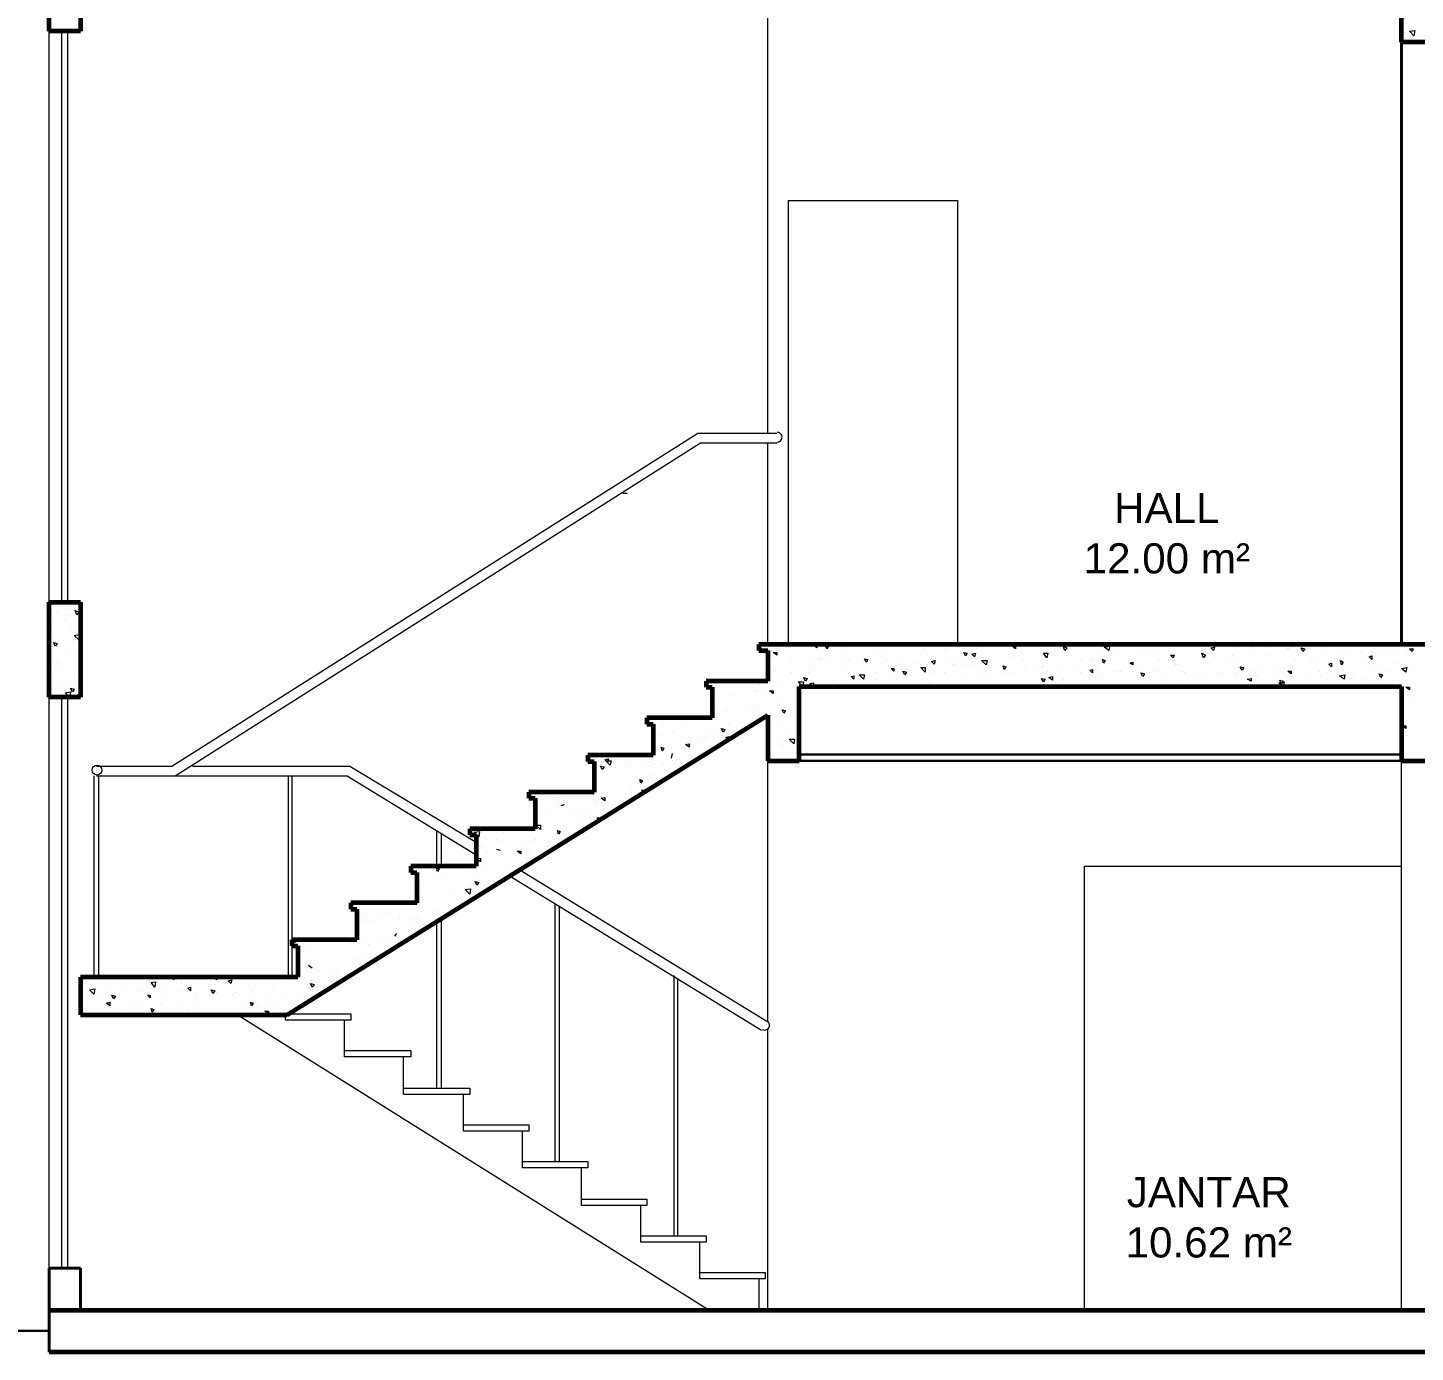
# Model space of a CAD drawing. Header units: metres. Extents: x 6 to 145, y 4 to 18.
# Drawn here: x 104.2 to 110.76, y 6.63 to 12.9 of the extents above; entities that cross this region are included whole.
import ezdxf

# ---------------------------------------------------------------- set-up
doc = ezdxf.new("R2010")
doc.units = ezdxf.units.M
doc.linetypes.add('DASHED2', pattern=[0.375, 0.25, -0.125])
doc.layers.get('0').update_dxf_attribs({"linetype": 'DASHED2'})
for name, color, linetype in [('01', 7, 'Continuous'), ('18-Textos', 7, 'Continuous'), ('ARQ - Cotas', 9, 'Continuous'), ('COTA', 5, 'Continuous')]:
    doc.layers.add(name, color=color, linetype=linetype)
doc.styles.add('ISA', font='stylu.ttf')
doc.styles.get("Standard").update_dxf_attribs({"font": 'arial.ttf'})
doc.dimstyles.new('ANAPAULA25', dxfattribs={"dimscale": 0, "dimtxt": 0.04, "dimasz": 0.02, "dimexe": 0.1, "dimexo": 0.4, "dimgap": 0.05, "dimtad": 1, "dimzin": 4, "dimdsep": 46, "dimtxsty": 'ISA', "dimblk": 'OBLIQUE', "dimcen": 0.03, "dimse1": 1, "dimse2": 1, "dimclrd": 256, "dimclrt": 256, "dimadec": 0, "dimazin": 0, "dimtfac": 1, "dimtmove": 2, "dimatfit": 3, "dimldrblk": 'OPEN30', "dimfxl": 0.1, "dimtolj": 1, "dimtzin": 0, "dimlwd": -1, "dimarcsym": 0})

# ---------------------------------------------------------------- blocks, each defined once
blk = doc.blocks.new('_Oblique')
at = {"color": 0, "linetype": 'ByBlock', "lineweight": -2}
blk.add_line((-0.5, -0.5), (0.5, 0.5), dxfattribs=at)
blk = doc.blocks.new('*D255')
at = {"layer": 'COTA', "ltscale": 1000, "transparency": 16777216}
blk.add_line((116.4836, 9.9783), (116.4836, 13.1279), dxfattribs=at)
at = {"layer": 'Defpoints', "color": 0, "ltscale": 1000, "transparency": 16777216}
for p in [(110.6984, 13.1279), (116.4836, 13.1279), (110.6984, 9.9783)]:
    blk.add_point(p, dxfattribs=at)
at = {"layer": 'COTA', "ltscale": 1000, "transparency": 16777216, "xscale": 0.02, "yscale": 0.02, "zscale": 0.02}
for p, rotation in [((116.4836, 13.1279), 90), ((116.4836, 9.9783), 270)]:
    blk.add_blockref('_Oblique', p, dxfattribs=dict(at, rotation=rotation))
at = {"layer": 'COTA', "ltscale": 1000, "transparency": 16777216, "insert": (116.4128, 11.5531), "char_height": 0.04, "attachment_point": 5, "rotation": 90, "style": 'ISA'}
blk.add_mtext('\\A1;3.15', dxfattribs=at)
blk = doc.blocks.new('_Open30')
at = {"layer": 'ARQ - Cotas', "color": 0, "lineweight": -2}
for p, q in [((-1, 0.27), (0, 0)), ((0, 0), (-1, -0.27)), ((0, 0), (-1, 0))]:
    blk.add_line(p, q, dxfattribs=at)
blk = doc.blocks.new('*D263')
at = {"layer": 'COTA', "ltscale": 1000, "transparency": 16777216}
blk.add_line((100.7422, 16.5274), (100.7422, 6.8286), dxfattribs=at)
at = {"layer": 'Defpoints', "color": 0, "ltscale": 1000, "transparency": 16777216}
for p in [(107.5488, 16.5274), (100.7422, 6.8286), (107.5488, 6.8286)]:
    blk.add_point(p, dxfattribs=at)
at = {"layer": 'COTA', "ltscale": 1000, "transparency": 16777216, "xscale": 0.02, "yscale": 0.02, "zscale": 0.02}
for p, rotation in [((100.7422, 16.5274), 90), ((100.7422, 6.8286), 270)]:
    blk.add_blockref('_Oblique', p, dxfattribs=dict(at, rotation=rotation))
at = {"layer": 'COTA', "ltscale": 1000, "transparency": 16777216, "insert": (100.6706, 11.678), "char_height": 0.04, "attachment_point": 5, "rotation": 90, "style": 'ISA'}
blk.add_mtext('\\A1;9.70', dxfattribs=at)

msp = doc.modelspace()

# ---------------------------------------------------------------- linework, layer by layer
at = {"layer": '01', "lineweight": 60}
for p, q in [((104.3017, 12.8782), (104.3017, 13.7291)), ((104.4499, 12.9798), (104.4499, 12.8782)), ((110.6984, 12.8274), (110.6984, 12.9798)), ((104.4499, 12.8782), (104.3017, 12.8782)), ((110.8508, 12.8274), (110.6984, 12.8274)), ((104.3017, 10.1772), (104.4499, 10.1772)), ((104.3017, 9.7285), (104.3017, 10.1772)), ((104.4499, 10.1772), (104.4499, 9.7285)), ((115.7997, 9.9783), (107.6588, 9.9783)), ((107.6588, 9.9783), (107.6588, 9.9486)), ((107.6588, 9.9486), (107.7012, 9.9486)), ((107.7012, 9.9486), (107.7012, 9.8047)), ((107.7012, 9.8047), (107.4091, 9.8047)), ((107.4091, 9.8047), (107.4091, 9.7751)), ((104.4499, 9.7285), (104.3017, 9.7285)), ((107.4091, 9.7751), (107.4387, 9.7751)), ((107.4387, 9.7751), (107.4387, 9.6311)), ((107.8493, 9.4279), (107.8493, 9.7793)), ((107.8493, 9.7793), (110.6984, 9.7793)), ((110.6984, 9.7793), (110.6984, 9.4279)), ((105.4278, 8.2256), (107.7012, 9.6438)), ((107.4387, 9.6311), (107.1297, 9.6311)), ((107.1297, 9.6311), (107.1297, 9.6015)), ((107.1297, 9.6015), (107.1593, 9.6015)), ((107.1593, 9.6015), (107.1593, 9.4533)), ((107.7012, 9.6438), (107.7012, 9.4279)), ((107.1593, 9.4533), (106.8503, 9.4533)), ((106.8503, 9.4533), (106.8503, 9.4237)), ((106.8503, 9.4237), (106.8799, 9.4237)), ((106.8799, 9.4237), (106.8799, 9.2797)), ((107.7012, 9.4279), (107.8493, 9.4279)), ((110.6984, 9.4279), (110.8508, 9.4279)), ((106.8799, 9.2797), (106.5709, 9.2797)), ((106.5709, 9.2797), (106.5709, 9.2501)), ((106.5709, 9.2501), (106.6005, 9.2501)), ((106.6005, 9.2501), (106.6005, 9.1062)), ((106.6005, 9.1062), (106.2914, 9.1062)), ((106.2914, 9.1062), (106.2914, 9.0765)), ((106.2914, 9.0765), (106.3211, 9.0765)), ((106.3211, 9.0765), (106.3211, 8.9284)), ((106.3211, 8.9284), (106.012, 8.9284)), ((106.012, 8.9284), (106.012, 8.8987)), ((106.012, 8.8987), (106.0417, 8.8987)), ((106.0417, 8.8987), (106.0417, 8.7548)), ((106.0417, 8.7548), (105.7284, 8.7548)), ((105.7284, 8.7548), (105.7284, 8.7252)), ((105.7284, 8.7252), (105.758, 8.7252)), ((105.758, 8.7252), (105.758, 8.5812)), ((105.758, 8.5812), (105.449, 8.5812)), ((105.449, 8.5812), (105.449, 8.5516)), ((105.449, 8.5516), (105.4786, 8.5516)), ((105.4786, 8.5516), (105.4786, 8.4034)), ((105.4786, 8.4034), (104.4499, 8.4034)), ((104.4499, 8.4034), (104.4499, 8.2256)), ((104.4499, 8.2256), (105.4278, 8.2256)), ((104.3017, 6.8286), (115.7997, 6.8286)), ((115.7997, 6.6296), (104.3017, 6.6296))]:
    msp.add_line(p, q, dxfattribs=at)
at = {"layer": '01', "lineweight": 20}
for p, q in [((107.7012, 10.9773), (107.7012, 12.9798)), ((104.3017, 10.1772), (104.3017, 12.8782)), ((104.361, 10.1772), (104.361, 12.8782)), ((104.3906, 10.1772), (104.3906, 12.8782)), ((107.7985, 9.9783), (107.7985, 12.078)), ((107.7985, 12.078), (108.5987, 12.078)), ((108.5987, 12.078), (108.5987, 9.9783)), ((104.8817, 9.4025), (107.371, 10.9773)), ((107.371, 10.9773), (107.7435, 10.9773)), ((104.8986, 9.3559), (107.3837, 10.9308)), ((107.3837, 10.9308), (107.7435, 10.9308)), ((107.7012, 9.9783), (107.7012, 10.9308)), ((104.3017, 7.0276), (104.3017, 9.7285)), ((104.361, 7.0276), (104.361, 9.7285)), ((104.3906, 7.0276), (104.3906, 9.7285)), ((104.5261, 9.4025), (104.8817, 9.4025)), ((107.7012, 8.196), (107.7012, 9.4279)), ((110.6984, 6.8286), (110.6984, 9.4279)), ((104.5261, 9.3559), (104.8986, 9.3559)), ((109.1998, 6.8286), (109.1998, 8.9284)), ((109.1998, 8.9284), (110.6984, 8.9284)), ((107.4218, 6.8286), (105.1908, 8.2256)), ((105.4194, 8.2002), (105.4194, 8.2256)), ((105.4363, 8.2299), (105.7284, 8.2299)), ((105.7284, 8.2299), (105.7284, 8.2002)), ((105.7284, 8.2002), (105.4194, 8.2002)), ((105.6988, 8.0563), (105.6988, 8.2002)), ((107.7012, 6.8286), (107.7012, 8.1579)), ((105.6988, 8.0563), (106.012, 8.0563)), ((105.6988, 8.0266), (105.6988, 8.0563)), ((106.012, 8.0266), (105.6988, 8.0266)), ((105.9782, 7.8785), (105.9782, 8.0266)), ((106.012, 8.0563), (106.012, 8.0266)), ((105.9782, 7.8785), (106.2914, 7.8785)), ((105.9782, 7.8488), (105.9782, 7.8785)), ((106.2914, 7.8785), (106.2914, 7.8488)), ((106.2914, 7.8488), (105.9782, 7.8488)), ((106.2618, 7.7049), (106.2618, 7.8488)), ((106.2618, 7.7049), (106.5709, 7.7049)), ((106.2618, 7.6753), (106.2618, 7.7049)), ((106.5709, 7.7049), (106.5709, 7.6753)), ((106.5709, 7.6753), (106.2618, 7.6753)), ((106.5412, 7.5313), (106.5412, 7.6753)), ((106.5412, 7.5313), (106.8503, 7.5313)), ((106.5412, 7.5017), (106.5412, 7.5313)), ((106.8503, 7.5017), (106.5412, 7.5017)), ((106.8206, 7.3535), (106.8206, 7.5017)), ((106.8503, 7.5313), (106.8503, 7.5017)), ((106.8206, 7.3535), (107.1297, 7.3535)), ((106.8206, 7.3239), (106.8206, 7.3535)), ((107.1297, 7.3535), (107.1297, 7.3239)), ((107.1297, 7.3239), (106.8206, 7.3239)), ((107.1, 7.18), (107.1, 7.3239)), ((107.1, 7.18), (107.4091, 7.18)), ((107.1, 7.1503), (107.1, 7.18)), ((107.4091, 7.18), (107.4091, 7.1503)), ((107.4091, 7.1503), (107.1, 7.1503)), ((107.3794, 7.0064), (107.3794, 7.1503)), ((107.3794, 7.0064), (107.6885, 7.0064)), ((107.3794, 6.9768), (107.3794, 7.0064)), ((107.6885, 6.9768), (107.3794, 6.9768)), ((107.6588, 6.9768), (107.6588, 6.8286)), ((107.6885, 7.0064), (107.6885, 6.9768))]:
    msp.add_line(p, q, dxfattribs=at)
at = {"layer": '01', "lineweight": 18}
for p, q in [((110.6984, 12.8782), (110.6984, 12.8782)), ((110.7196, 12.8739), (110.7196, 12.8739)), ((110.7365, 12.8782), (110.7619, 12.8824)), ((110.7577, 12.857), (110.7365, 12.8782)), ((110.7619, 12.8824), (110.7577, 12.857)), ((110.7069, 12.8528), (110.7069, 12.8528)), ((107.0154, 10.6937), (107.0365, 10.6937)), ((104.306, 10.118), (104.306, 10.118)), ((104.3144, 10.1222), (104.3144, 10.1222)), ((104.3356, 10.1307), (104.3356, 10.1307)), ((104.3949, 10.1476), (104.3949, 10.1476)), ((104.3991, 10.118), (104.3991, 10.118)), ((104.4245, 10.1391), (104.4414, 10.1307)), ((104.433, 10.118), (104.4245, 10.1391)), ((104.4287, 10.1518), (104.4287, 10.1518)), ((104.4414, 10.1307), (104.433, 10.118)), ((104.3144, 10.0545), (104.3144, 10.0545)), ((104.3737, 10.0926), (104.3737, 10.0926)), ((104.4076, 10.0502), (104.4076, 10.0502)), ((104.3229, 9.9867), (104.3398, 9.9825)), ((104.3314, 9.9698), (104.3229, 9.9867)), ((104.3314, 9.9952), (104.3314, 9.9952)), ((104.3314, 9.991), (104.3314, 9.991)), ((104.3398, 9.9825), (104.3314, 9.9698)), ((104.416, 9.991), (104.416, 9.991)), ((104.416, 9.9867), (104.416, 9.9867)), ((104.4203, 10.0206), (104.4457, 10.0248)), ((104.4414, 9.9994), (104.4203, 10.0206)), ((104.4457, 10.0248), (104.4414, 9.9994)), ((107.9171, 9.974), (107.934, 9.9783)), ((107.934, 9.9783), (107.934, 9.9613)), ((108.3235, 9.9783), (108.3235, 9.9783)), ((109.5724, 9.9783), (109.5724, 9.9783)), ((109.5766, 9.9783), (109.5766, 9.9783)), ((109.5766, 9.9783), (109.5766, 9.9783)), ((109.8094, 9.9783), (109.8094, 9.9783)), ((110.7027, 9.974), (110.6984, 9.9783)), ((110.7069, 9.9783), (110.7027, 9.974)), ((104.3991, 9.9444), (104.3991, 9.9444)), ((107.6631, 9.9571), (107.6631, 9.9571)), ((107.7181, 9.9148), (107.7181, 9.9148)), ((107.7266, 9.9402), (107.7435, 9.9402)), ((107.7435, 9.9275), (107.7266, 9.9402)), ((107.7308, 9.9148), (107.7308, 9.9148)), ((107.7435, 9.9402), (107.7435, 9.9275)), ((107.934, 9.9613), (107.9171, 9.974)), ((107.9721, 9.974), (107.989, 9.9698)), ((107.9806, 9.9571), (107.9721, 9.974)), ((107.989, 9.9698), (107.9806, 9.9571)), ((107.9848, 9.9698), (107.9848, 9.9698)), ((108.0568, 9.9444), (108.0568, 9.9444)), ((108.0737, 9.9656), (108.0737, 9.9656)), ((108.2219, 9.9486), (108.2219, 9.9486)), ((108.2642, 9.9275), (108.2642, 9.9275)), ((108.442, 9.9571), (108.442, 9.9571)), ((108.4505, 9.9275), (108.4505, 9.9275)), ((108.5352, 9.9529), (108.5352, 9.9529)), ((108.6283, 9.9402), (108.6452, 9.9359)), ((108.6368, 9.9232), (108.6283, 9.9402)), ((108.6452, 9.9359), (108.6368, 9.9232)), ((108.6664, 9.9317), (108.6833, 9.9359)), ((108.6791, 9.919), (108.6664, 9.9317)), ((108.6833, 9.9359), (108.6791, 9.919)), ((108.7172, 9.9656), (108.7172, 9.9656)), ((108.7214, 9.9148), (108.7214, 9.9148)), ((108.8442, 9.9148), (108.8442, 9.9148)), ((108.8569, 9.9698), (108.8738, 9.9698)), ((108.8738, 9.9571), (108.8569, 9.9698)), ((108.8738, 9.9698), (108.8738, 9.9571)), ((108.8992, 9.9402), (108.8992, 9.9402)), ((108.9924, 9.9402), (108.9924, 9.9402)), ((109.022, 9.9148), (109.0051, 9.9359)), ((109.0051, 9.9359), (109.0262, 9.9359)), ((109.0093, 9.919), (109.0093, 9.919)), ((109.0262, 9.9359), (109.022, 9.9148)), ((109.0813, 9.9656), (109.0813, 9.9656)), ((109.0982, 9.9698), (109.1151, 9.9613)), ((109.1067, 9.9486), (109.0982, 9.9698)), ((109.1151, 9.9613), (109.1067, 9.9486)), ((109.1109, 9.9486), (109.1109, 9.9486)), ((109.2718, 9.9529), (109.2718, 9.9529)), ((109.2929, 9.9656), (109.3183, 9.9698)), ((109.3141, 9.9486), (109.2929, 9.9656)), ((109.3183, 9.9698), (109.3141, 9.9486)), ((109.3607, 9.9275), (109.3607, 9.9275)), ((109.4496, 9.9232), (109.4496, 9.9232)), ((109.5046, 9.9359), (109.5046, 9.9359)), ((109.5385, 9.9529), (109.5385, 9.9529)), ((109.6062, 9.9275), (109.6232, 9.9275)), ((109.6189, 9.9148), (109.6062, 9.9275)), ((109.6232, 9.9275), (109.6189, 9.9148)), ((109.657, 9.974), (109.657, 9.974)), ((109.7417, 9.9698), (109.7417, 9.9698)), ((109.7544, 9.9359), (109.7713, 9.9275)), ((109.7629, 9.9148), (109.7544, 9.9359)), ((109.7713, 9.9275), (109.7629, 9.9148)), ((109.7671, 9.9698), (109.7671, 9.9698)), ((109.7967, 9.9613), (109.8137, 9.9656)), ((109.8094, 9.9486), (109.7967, 9.9613)), ((109.8137, 9.9656), (109.8094, 9.9486)), ((109.8179, 9.9148), (109.8179, 9.9148)), ((109.8264, 9.9698), (109.8264, 9.9698)), ((109.8983, 9.9232), (109.8983, 9.9232)), ((109.911, 9.9656), (109.911, 9.9656)), ((109.9957, 9.9613), (109.9957, 9.9613)), ((109.9957, 9.9402), (109.9957, 9.9402)), ((110.0634, 9.9275), (110.0634, 9.9275)), ((110.0804, 9.9613), (110.0804, 9.9613)), ((110.1608, 9.9571), (110.1608, 9.9571)), ((110.165, 9.9571), (110.165, 9.9571)), ((110.1777, 9.9656), (110.1777, 9.9656)), ((110.2243, 9.9613), (110.2412, 9.9571)), ((110.2328, 9.9444), (110.2243, 9.9613)), ((110.2412, 9.9571), (110.2328, 9.9444)), ((110.2497, 9.9529), (110.2497, 9.9529)), ((110.2666, 9.9613), (110.2666, 9.9613)), ((110.3259, 9.9613), (110.3259, 9.9613)), ((110.3344, 9.9486), (110.3344, 9.9486)), ((110.419, 9.9486), (110.419, 9.9486)), ((110.4571, 9.9275), (110.4571, 9.9275)), ((110.5037, 9.9444), (110.5037, 9.9444)), ((110.546, 9.919), (110.5587, 9.9232)), ((110.5587, 9.9063), (110.546, 9.919)), ((110.5587, 9.9444), (110.5587, 9.9444)), ((110.5587, 9.9232), (110.5587, 9.9063)), ((110.5884, 9.9402), (110.5884, 9.9402)), ((110.6349, 9.9529), (110.6349, 9.9529)), ((110.673, 9.9359), (110.673, 9.9359)), ((110.7281, 9.9486), (110.7281, 9.9486)), ((110.7365, 9.9571), (110.7535, 9.9571)), ((110.7492, 9.9444), (110.7365, 9.9571)), ((110.7535, 9.9571), (110.7492, 9.9444)), ((110.7577, 9.9359), (110.7577, 9.9359)), ((104.3271, 9.8597), (104.3271, 9.8597)), ((104.3356, 9.8936), (104.3356, 9.8936)), ((104.3483, 9.8597), (104.3483, 9.8597)), ((104.433, 9.8597), (104.433, 9.8597)), ((107.7012, 9.8767), (107.7012, 9.8809)), ((107.7012, 9.8809), (107.7012, 9.8809)), ((107.7266, 9.8513), (107.7266, 9.8513)), ((107.7393, 9.8555), (107.7393, 9.8555)), ((107.8155, 9.9105), (107.8155, 9.9105)), ((107.8155, 9.847), (107.8155, 9.847)), ((107.8917, 9.847), (107.8917, 9.847)), ((107.9001, 9.9063), (107.9001, 9.9063)), ((107.9044, 9.8767), (107.9044, 9.8767)), ((107.9213, 9.8597), (107.9213, 9.8597)), ((107.9467, 9.9063), (107.9467, 9.9063)), ((107.9552, 9.9105), (107.9552, 9.9105)), ((107.9848, 9.9063), (107.9848, 9.9063)), ((108.061, 9.8555), (108.061, 9.8555)), ((108.0695, 9.9021), (108.0695, 9.9021)), ((108.0822, 9.9021), (108.0822, 9.9021)), ((108.1542, 9.8978), (108.1542, 9.8978)), ((108.1584, 9.9105), (108.1753, 9.9063)), ((108.1669, 9.8936), (108.1584, 9.9105)), ((108.1753, 9.9063), (108.1669, 9.8936)), ((108.1753, 9.8978), (108.1753, 9.8978)), ((108.188, 9.8936), (108.188, 9.8936)), ((108.2388, 9.8936), (108.2388, 9.8936)), ((108.2685, 9.9063), (108.2685, 9.9063)), ((108.2854, 9.864), (108.2981, 9.864)), ((108.2981, 9.8513), (108.2854, 9.864)), ((108.2981, 9.864), (108.2981, 9.8513)), ((108.3235, 9.8936), (108.3235, 9.8936)), ((108.3404, 9.8513), (108.3574, 9.847)), ((108.3489, 9.8343), (108.3404, 9.8513)), ((108.3574, 9.847), (108.3489, 9.8343)), ((108.3616, 9.8597), (108.3616, 9.8597)), ((108.3828, 9.8555), (108.3828, 9.8555)), ((108.4082, 9.8894), (108.4082, 9.8894)), ((108.4463, 9.847), (108.4251, 9.8682)), ((108.4251, 9.8682), (108.4463, 9.8682)), ((108.4463, 9.8682), (108.4463, 9.847)), ((108.4759, 9.8978), (108.4928, 9.9021)), ((108.4886, 9.8851), (108.4759, 9.8978)), ((108.4801, 9.847), (108.4801, 9.847)), ((108.4928, 9.9021), (108.4886, 9.8851)), ((108.4928, 9.8851), (108.4928, 9.8851)), ((108.5436, 9.8894), (108.5436, 9.8894)), ((108.5775, 9.8809), (108.5775, 9.8809)), ((108.5817, 9.8809), (108.5817, 9.8809)), ((108.5902, 9.9063), (108.5902, 9.9063)), ((108.6325, 9.8851), (108.6325, 9.8851)), ((108.6622, 9.8809), (108.6622, 9.8809)), ((108.7045, 9.8555), (108.7045, 9.8555)), ((108.7341, 9.8809), (108.713, 9.9021)), ((108.713, 9.9021), (108.7384, 9.9021)), ((108.7384, 9.9021), (108.7341, 9.8809)), ((108.7426, 9.8851), (108.7426, 9.8851)), ((108.7468, 9.8767), (108.7468, 9.8767)), ((108.8146, 9.8767), (108.8273, 9.8724)), ((108.8188, 9.8597), (108.8146, 9.8767)), ((108.8273, 9.8724), (108.8188, 9.8597)), ((108.823, 9.847), (108.823, 9.847)), ((108.8315, 9.8724), (108.8315, 9.8724)), ((108.9119, 9.9021), (108.9119, 9.9021)), ((108.9162, 9.8724), (108.9162, 9.8724)), ((108.9754, 9.864), (108.9754, 9.864)), ((109.0008, 9.8724), (109.0008, 9.8724)), ((109.0008, 9.8682), (109.0008, 9.8682)), ((109.0262, 9.8513), (109.0262, 9.8513)), ((109.0855, 9.864), (109.0855, 9.864)), ((109.094, 9.8724), (109.094, 9.8724)), ((109.1702, 9.8597), (109.1702, 9.8597)), ((109.1786, 9.9021), (109.1786, 9.9021)), ((109.2252, 9.8555), (109.2379, 9.8597)), ((109.2379, 9.8428), (109.2252, 9.8555)), ((109.2337, 9.9021), (109.2337, 9.9021)), ((109.2379, 9.9021), (109.2379, 9.9021)), ((109.2379, 9.8597), (109.2379, 9.8428)), ((109.2548, 9.8597), (109.2548, 9.8597)), ((109.2845, 9.9063), (109.2972, 9.9021)), ((109.2887, 9.8894), (109.2845, 9.9063)), ((109.2972, 9.9021), (109.2887, 9.8894)), ((109.3395, 9.8555), (109.3395, 9.8555)), ((109.348, 9.8513), (109.348, 9.8513)), ((109.3691, 9.8513), (109.3691, 9.8513)), ((109.4157, 9.8894), (109.4284, 9.8936)), ((109.4284, 9.8809), (109.4157, 9.8894)), ((109.4242, 9.8513), (109.4242, 9.8513)), ((109.4284, 9.8936), (109.4284, 9.8809)), ((109.458, 9.8597), (109.458, 9.8597)), ((109.5088, 9.847), (109.5088, 9.847)), ((109.5342, 9.8555), (109.5342, 9.8555)), ((109.5512, 9.8555), (109.5512, 9.8555)), ((109.5554, 9.9021), (109.5554, 9.9021)), ((109.5893, 9.847), (109.5893, 9.847)), ((109.6316, 9.8851), (109.6316, 9.8851)), ((109.6401, 9.8851), (109.6401, 9.8851)), ((109.6697, 9.8513), (109.6697, 9.8513)), ((109.7967, 9.8894), (109.7967, 9.8894)), ((109.8772, 9.9021), (109.8772, 9.9021)), ((109.911, 9.9105), (109.911, 9.9105)), ((109.9195, 9.847), (109.9195, 9.847)), ((109.9364, 9.8724), (109.9534, 9.8682)), ((109.9449, 9.8555), (109.9364, 9.8724)), ((109.9534, 9.8682), (109.9449, 9.8555)), ((109.9915, 9.8513), (109.9915, 9.8513)), ((110.0296, 9.8724), (110.0296, 9.8724)), ((110.0973, 9.8724), (110.0973, 9.8724)), ((110.1608, 9.8513), (110.1777, 9.8513)), ((110.1777, 9.8386), (110.1608, 9.8513)), ((110.1777, 9.8513), (110.1777, 9.8386)), ((110.1989, 9.9021), (110.1989, 9.9021)), ((110.2751, 9.8978), (110.2751, 9.8978)), ((110.292, 9.9063), (110.292, 9.9063)), ((110.3132, 9.8513), (110.3132, 9.8513)), ((110.3555, 9.8851), (110.3682, 9.8894)), ((110.3682, 9.8724), (110.3555, 9.8851)), ((110.3682, 9.8978), (110.3682, 9.8978)), ((110.3682, 9.8894), (110.3682, 9.8724)), ((110.4106, 9.9021), (110.4233, 9.8936)), ((110.4148, 9.8809), (110.4106, 9.9021)), ((110.4233, 9.8936), (110.4148, 9.8809)), ((110.4233, 9.8555), (110.4233, 9.8555)), ((110.5206, 9.9021), (110.5206, 9.9021)), ((110.5545, 9.8597), (110.5545, 9.8597)), ((110.5841, 9.8597), (110.5841, 9.8597)), ((110.6349, 9.8513), (110.6349, 9.8513)), ((110.6857, 9.8936), (110.6857, 9.8936)), ((110.6984, 9.864), (110.7238, 9.8682)), ((110.7196, 9.847), (110.6984, 9.864)), ((110.7238, 9.8682), (110.7196, 9.847)), ((110.7365, 9.8851), (110.7365, 9.8851)), ((104.3483, 9.7962), (104.3483, 9.7962)), ((104.4245, 9.7962), (104.4245, 9.7962)), ((104.4372, 9.8259), (104.4372, 9.8259)), ((107.4175, 9.7878), (107.4091, 9.792)), ((107.4091, 9.7793), (107.4175, 9.7878)), ((107.4599, 9.792), (107.4599, 9.792)), ((107.4937, 9.7962), (107.4937, 9.7962)), ((107.5784, 9.792), (107.5784, 9.792)), ((107.6631, 9.7878), (107.6631, 9.7878)), ((107.7477, 9.7835), (107.7477, 9.7835)), ((107.8239, 9.7835), (107.8239, 9.7835)), ((107.8324, 9.7835), (107.8324, 9.7835)), ((107.8663, 9.7793), (107.8451, 9.8005)), ((107.8451, 9.8005), (107.8705, 9.8005)), ((107.8705, 9.8005), (107.8663, 9.7793)), ((107.8705, 9.8216), (107.8874, 9.8174)), ((107.879, 9.8047), (107.8705, 9.8216)), ((107.8874, 9.8174), (107.879, 9.8047)), ((107.9001, 9.792), (107.9171, 9.7962)), ((107.9171, 9.7793), (107.9001, 9.792)), ((107.9171, 9.7962), (107.9171, 9.7793)), ((108.006, 9.8089), (108.006, 9.8089)), ((108.0526, 9.8089), (108.0526, 9.8089)), ((108.0949, 9.8259), (108.1076, 9.8301)), ((108.1076, 9.8132), (108.0949, 9.8259)), ((108.1076, 9.8301), (108.1076, 9.8132)), ((108.1542, 9.8132), (108.133, 9.8343)), ((108.133, 9.8343), (108.1584, 9.8343)), ((108.1584, 9.8343), (108.1542, 9.8132)), ((108.1838, 9.8343), (108.1838, 9.8343)), ((108.2134, 9.8428), (108.2134, 9.8428)), ((108.2134, 9.8132), (108.2134, 9.8132)), ((108.2769, 9.8343), (108.2769, 9.8343)), ((108.315, 9.8428), (108.315, 9.8428)), ((108.4463, 9.792), (108.4463, 9.792)), ((108.4632, 9.7962), (108.4632, 9.7962)), ((108.5309, 9.7793), (108.5267, 9.7878)), ((108.5267, 9.7878), (108.5436, 9.7835)), ((108.5352, 9.8428), (108.5352, 9.8428)), ((108.5436, 9.7835), (108.5394, 9.7793)), ((108.641, 9.8216), (108.641, 9.8216)), ((108.7087, 9.8301), (108.7087, 9.8301)), ((108.7341, 9.8174), (108.7341, 9.8174)), ((108.84, 9.7835), (108.8569, 9.7878)), ((108.8484, 9.7793), (108.84, 9.7835)), ((108.8569, 9.8428), (108.8569, 9.8428)), ((108.8569, 9.7878), (108.8569, 9.7793)), ((108.9966, 9.8174), (109.0135, 9.8132)), ((109.0051, 9.8005), (108.9966, 9.8174)), ((109.0135, 9.8132), (109.0051, 9.8005)), ((109.0051, 9.7835), (109.0051, 9.7835)), ((109.0305, 9.8216), (109.0474, 9.8259)), ((109.0474, 9.8089), (109.0305, 9.8216)), ((109.0474, 9.8259), (109.0474, 9.8089)), ((109.1024, 9.8132), (109.1024, 9.8132)), ((109.1024, 9.8089), (109.1024, 9.8089)), ((109.1786, 9.8428), (109.1786, 9.8428)), ((109.1913, 9.8047), (109.1913, 9.8047)), ((109.2675, 9.8174), (109.2675, 9.8174)), ((109.2802, 9.8343), (109.2802, 9.8343)), ((109.4665, 9.8428), (109.4834, 9.8386)), ((109.475, 9.8259), (109.4665, 9.8428)), ((109.4834, 9.8386), (109.475, 9.8259)), ((109.5004, 9.8428), (109.5004, 9.8428)), ((109.5004, 9.8005), (109.5004, 9.8005)), ((109.5597, 9.792), (109.5597, 9.792)), ((109.6528, 9.792), (109.6528, 9.792)), ((109.6528, 9.7793), (109.6528, 9.7835)), ((109.6528, 9.7835), (109.6613, 9.7793)), ((109.674, 9.8428), (109.674, 9.8428)), ((109.7375, 9.8216), (109.7375, 9.8216)), ((109.7586, 9.8386), (109.7586, 9.8386)), ((109.7629, 9.8343), (109.7629, 9.8343)), ((109.7967, 9.7835), (109.7798, 9.7793)), ((109.7967, 9.7793), (109.7967, 9.7835)), ((109.8221, 9.8428), (109.8221, 9.8428)), ((109.8433, 9.8386), (109.8433, 9.8386)), ((109.8941, 9.7878), (109.8941, 9.7878)), ((109.928, 9.8343), (109.928, 9.8343)), ((109.9703, 9.8132), (109.9872, 9.8174)), ((109.9872, 9.8047), (109.9703, 9.8132)), ((109.9872, 9.8174), (109.9872, 9.8047)), ((110.0084, 9.8428), (110.0084, 9.8428)), ((110.0126, 9.8301), (110.0126, 9.8301)), ((110.055, 9.7878), (110.055, 9.7878)), ((110.0973, 9.8259), (110.0973, 9.8259)), ((110.1185, 9.7962), (110.1439, 9.8005)), ((110.1396, 9.7793), (110.1185, 9.7962)), ((110.1227, 9.8089), (110.1396, 9.8047)), ((110.1312, 9.792), (110.1227, 9.8089)), ((110.1396, 9.8047), (110.1312, 9.792)), ((110.1439, 9.8005), (110.1396, 9.7793)), ((110.1439, 9.8386), (110.1439, 9.8386)), ((110.1566, 9.8216), (110.1566, 9.8216)), ((110.182, 9.8259), (110.182, 9.8259)), ((110.1989, 9.8047), (110.1989, 9.8047)), ((110.2666, 9.8216), (110.2666, 9.8216)), ((110.3217, 9.8259), (110.3217, 9.8259)), ((110.3513, 9.8174), (110.3513, 9.8174)), ((110.3767, 9.8343), (110.3767, 9.8343)), ((110.4063, 9.8301), (110.4317, 9.8343)), ((110.4275, 9.8132), (110.4063, 9.8301)), ((110.4317, 9.8343), (110.4275, 9.8132)), ((110.436, 9.8132), (110.436, 9.8132)), ((110.4656, 9.8386), (110.4656, 9.8386)), ((110.4698, 9.8301), (110.4698, 9.8301)), ((110.5206, 9.8132), (110.5206, 9.8132)), ((110.5503, 9.8089), (110.5503, 9.8089)), ((110.5926, 9.8386), (110.6095, 9.8343)), ((110.6011, 9.8216), (110.5926, 9.8386)), ((110.6095, 9.8343), (110.6011, 9.8216)), ((110.6053, 9.8089), (110.6053, 9.8089)), ((110.6561, 9.792), (110.6561, 9.792)), ((110.69, 9.8047), (110.69, 9.8047)), ((104.3568, 9.7327), (104.3568, 9.7327)), ((104.3652, 9.7327), (104.3652, 9.7327)), ((104.3779, 9.7497), (104.4033, 9.7539)), ((104.3991, 9.7285), (104.3779, 9.7497)), ((104.4033, 9.7539), (104.3991, 9.7285)), ((104.4033, 9.7708), (104.4203, 9.7666)), ((104.4118, 9.7539), (104.4033, 9.7708)), ((104.4203, 9.7666), (104.4118, 9.7539)), ((104.4372, 9.7412), (104.4499, 9.7454)), ((104.4499, 9.7285), (104.4372, 9.7412)), ((104.4499, 9.7285), (104.4499, 9.7285)), ((104.4499, 9.7285), (104.4499, 9.7285)), ((107.4683, 9.7285), (107.4683, 9.7285)), ((107.5234, 9.737), (107.5234, 9.737)), ((107.6461, 9.7539), (107.6461, 9.7539)), ((107.6504, 9.7581), (107.6504, 9.7581)), ((107.6842, 9.7412), (107.6842, 9.7412)), ((107.7096, 9.7581), (107.7266, 9.7581)), ((107.7266, 9.7454), (107.7096, 9.7581)), ((107.7266, 9.7581), (107.7266, 9.7454)), ((107.9171, 9.7793), (107.9171, 9.7793)), ((107.9171, 9.7793), (107.9171, 9.7793)), ((108.9204, 9.7793), (108.9204, 9.7793)), ((109.7798, 9.7793), (109.7798, 9.7793)), ((110.0169, 9.7793), (110.0169, 9.7793)), ((110.7196, 9.7751), (110.7365, 9.7751)), ((110.7365, 9.7624), (110.7196, 9.7751)), ((110.7365, 9.7751), (110.7365, 9.7624)), ((110.7577, 9.7243), (110.7577, 9.7243)), ((107.4429, 9.7073), (107.4429, 9.7073)), ((107.5107, 9.665), (107.5107, 9.665)), ((107.5953, 9.6608), (107.5953, 9.6608)), ((107.6504, 9.6862), (107.6504, 9.6862)), ((107.6588, 9.6608), (107.6588, 9.6608)), ((107.68, 9.6565), (107.68, 9.6565)), ((107.7477, 9.6904), (107.7477, 9.6904)), ((107.7647, 9.7073), (107.7647, 9.7073)), ((107.7647, 9.6565), (107.7647, 9.6565)), ((107.7689, 9.6692), (107.7858, 9.665)), ((107.7774, 9.6523), (107.7689, 9.6692)), ((107.7858, 9.665), (107.7774, 9.6523)), ((110.7069, 9.6777), (110.7069, 9.6777)), ((107.2059, 9.61), (107.2059, 9.61)), ((107.299, 9.6057), (107.299, 9.6057)), ((107.3075, 9.6269), (107.3032, 9.6311)), ((107.3075, 9.6311), (107.3075, 9.6269)), ((107.5149, 9.6015), (107.5149, 9.6015)), ((107.7604, 9.593), (107.7604, 9.593)), ((107.7816, 9.6354), (107.7816, 9.6354)), ((107.8451, 9.6227), (107.8451, 9.6227)), ((110.7027, 9.593), (110.7196, 9.593)), ((110.7196, 9.5803), (110.7027, 9.593)), ((110.7196, 9.593), (110.7196, 9.5803)), ((107.1932, 9.5464), (107.1932, 9.5464)), ((107.2524, 9.5634), (107.2524, 9.5634)), ((107.3625, 9.538), (107.3625, 9.538)), ((107.4006, 9.538), (107.4006, 9.538)), ((107.4175, 9.5676), (107.4175, 9.5676)), ((107.4472, 9.5337), (107.4472, 9.5337)), ((107.4683, 9.5591), (107.4683, 9.5591)), ((107.481, 9.5803), (107.498, 9.5761)), ((107.4895, 9.5634), (107.481, 9.5803)), ((107.498, 9.5761), (107.4895, 9.5634)), ((107.4895, 9.5676), (107.4895, 9.5676)), ((107.5022, 9.538), (107.5191, 9.5422)), ((107.5149, 9.5295), (107.5022, 9.538)), ((107.5191, 9.5422), (107.5191, 9.5295)), ((107.7012, 9.5761), (107.7096, 9.5761)), ((107.7096, 9.5634), (107.7012, 9.5718)), ((107.7096, 9.5761), (107.7096, 9.5634)), ((107.7689, 9.5295), (107.7689, 9.5295)), ((107.7858, 9.5253), (107.7858, 9.5253)), ((107.7901, 9.5591), (107.7901, 9.5591)), ((107.8239, 9.5083), (107.8028, 9.5295)), ((107.8028, 9.5295), (107.8282, 9.5295)), ((107.8282, 9.5295), (107.8239, 9.5083)), ((110.7238, 9.5464), (110.7238, 9.5464)), ((107.1974, 9.4914), (107.2101, 9.4872)), ((107.2016, 9.4745), (107.1974, 9.4914)), ((107.2101, 9.4872), (107.2016, 9.4745)), ((107.2482, 9.4618), (107.244, 9.4406)), ((107.3117, 9.5041), (107.3286, 9.5083)), ((107.3286, 9.4914), (107.3117, 9.5041)), ((107.3286, 9.5083), (107.3286, 9.4914)), ((107.3794, 9.4618), (107.3794, 9.4618)), ((107.3837, 9.5168), (107.3837, 9.5168)), ((107.4091, 9.4745), (107.4091, 9.4745)), ((107.7012, 9.4618), (107.7012, 9.4618)), ((107.7774, 9.4999), (107.7774, 9.4999)), ((106.8545, 9.4448), (106.8545, 9.4448)), ((106.8714, 9.4279), (106.8714, 9.4279)), ((106.9095, 9.4025), (106.9265, 9.3983)), ((106.918, 9.3856), (106.9095, 9.4025)), ((106.9265, 9.3983), (106.918, 9.3856)), ((106.9307, 9.4321), (106.9476, 9.4364)), ((106.9434, 9.4194), (106.9307, 9.4321)), ((106.9561, 9.4067), (106.9349, 9.4279)), ((106.9349, 9.4279), (106.9603, 9.4279)), ((106.9476, 9.4364), (106.9434, 9.4194)), ((106.9603, 9.4279), (106.9561, 9.4067)), ((106.9561, 9.4279), (106.9561, 9.4279)), ((106.9815, 9.394), (106.9815, 9.394)), ((107.0408, 9.4237), (107.0408, 9.4237)), ((107.0492, 9.4237), (107.0492, 9.4237)), ((107.1254, 9.4194), (107.1254, 9.4194)), ((107.1424, 9.4194), (107.1424, 9.4194)), ((107.1466, 9.3983), (107.1466, 9.3983)), ((107.172, 9.411), (107.172, 9.411)), ((107.2101, 9.4152), (107.2101, 9.4152)), ((107.2482, 9.4279), (107.2482, 9.4279)), ((107.2948, 9.4152), (107.2948, 9.4152)), ((106.8799, 9.3644), (106.8799, 9.3644)), ((107.0958, 9.339), (107.1085, 9.3348)), ((107.1, 9.3221), (107.0958, 9.339)), ((107.1085, 9.3348), (107.1, 9.3221)), ((107.1127, 9.3432), (107.1127, 9.3432)), ((107.1508, 9.3559), (107.1508, 9.3559)), ((106.5836, 9.2755), (106.5836, 9.2755)), ((106.6132, 9.2755), (106.6132, 9.2755)), ((106.8757, 9.267), (106.8757, 9.267)), ((106.8841, 9.3009), (106.8841, 9.3009)), ((106.8884, 9.2967), (106.8884, 9.2967)), ((107.0577, 9.2924), (107.0577, 9.2924)), ((107.0704, 9.2628), (107.0704, 9.2628)), ((107.0831, 9.3178), (107.0831, 9.3178)), ((107.117, 9.2797), (107.1043, 9.2882)), ((107.1043, 9.2882), (107.1212, 9.2882)), ((107.1212, 9.2882), (107.1212, 9.284)), ((106.609, 9.1908), (106.609, 9.1908)), ((106.7063, 9.2543), (106.7063, 9.2543)), ((106.7106, 9.2247), (106.7106, 9.2247)), ((106.7106, 9.212), (106.7106, 9.212)), ((106.7233, 9.2162), (106.7402, 9.2205)), ((106.8757, 9.2289), (106.8757, 9.2289)), ((106.8926, 9.2374), (106.8926, 9.2374)), ((106.9138, 9.2501), (106.9307, 9.2543)), ((106.9307, 9.2374), (106.9138, 9.2501)), ((106.9307, 9.2543), (106.9307, 9.2374)), ((106.9815, 9.2332), (106.9815, 9.2332)), ((107.0281, 9.2543), (107.0281, 9.2543)), ((106.6259, 9.1824), (106.6259, 9.1824)), ((106.6555, 9.1739), (106.6555, 9.1739)), ((106.7868, 9.1697), (106.7868, 9.1697)), ((106.8122, 9.1443), (106.8122, 9.1443)), ((106.8249, 9.1697), (106.8249, 9.1697)), ((106.8418, 9.1739), (106.8418, 9.1739)), ((106.9053, 9.1443), (106.8926, 9.157)), ((106.8926, 9.157), (106.918, 9.157)), ((106.9095, 9.1654), (106.9095, 9.1654)), ((106.918, 9.157), (106.918, 9.1527)), ((106.3126, 9.1019), (106.3126, 9.1019)), ((106.3126, 9.0892), (106.338, 9.0935)), ((106.3338, 9.0681), (106.3126, 9.0892)), ((106.338, 9.0935), (106.3338, 9.0681)), ((106.3338, 9.0596), (106.3338, 9.0596)), ((106.3676, 9.0596), (106.3676, 9.0596)), ((106.4523, 9.0892), (106.4523, 9.0892)), ((106.6259, 9.1019), (106.6047, 9.1231)), ((106.6047, 9.1231), (106.6259, 9.1231)), ((106.6259, 9.1231), (106.6259, 9.1019)), ((106.6344, 9.1189), (106.6344, 9.1189)), ((106.7063, 9.0977), (106.719, 9.0935)), ((106.7106, 9.0808), (106.7063, 9.0977)), ((106.7063, 9.0892), (106.7063, 9.0892)), ((106.719, 9.0935), (106.7106, 9.0808)), ((106.3422, 9.0215), (106.3422, 9.0215)), ((106.3761, 8.9961), (106.3761, 8.9961)), ((106.4184, 9.0554), (106.4184, 9.0554)), ((106.4184, 9.0088), (106.4354, 9.0046)), ((106.4396, 9.0511), (106.4396, 9.0511)), ((106.5158, 9.0003), (106.5327, 9.0003)), ((106.5327, 8.9876), (106.5158, 9.0003)), ((106.5327, 9.0003), (106.5327, 8.9876)), ((106.5539, 9.0215), (106.5539, 9.0215)), ((106.5709, 9.0046), (106.5709, 9.0046)), ((106.5836, 9.0511), (106.5836, 9.0511)), ((106.6047, 9.0554), (106.6047, 9.0554)), ((106.6682, 9.0469), (106.6682, 9.0469)), ((106.7063, 9.0342), (106.7233, 9.0384)), ((106.7148, 9.03), (106.7063, 9.0342)), ((106.7233, 9.0384), (106.7233, 9.0342)), ((106.7317, 9.0511), (106.7317, 9.0511)), ((106.1475, 8.9157), (106.1348, 8.9284)), ((106.1348, 8.9284), (106.1433, 8.9284)), ((106.1517, 8.9284), (106.1475, 8.9157)), ((106.3253, 8.9622), (106.3422, 8.9665)), ((106.3422, 8.9495), (106.3253, 8.9622)), ((106.3422, 8.9665), (106.3422, 8.9495)), ((106.3507, 8.9284), (106.3507, 8.9284)), ((106.4735, 8.9326), (106.4735, 8.9326)), ((106.6047, 8.9707), (106.6047, 8.9707)), ((106.1179, 8.8776), (106.1179, 8.8776)), ((106.1348, 8.9199), (106.1475, 8.9157)), ((106.139, 8.903), (106.1348, 8.9199)), ((106.1475, 8.9157), (106.139, 8.903)), ((106.1687, 8.8818), (106.1687, 8.8818)), ((106.2957, 8.903), (106.2957, 8.903)), ((106.3338, 8.886), (106.3338, 8.886)), ((106.52, 8.9241), (106.52, 8.9241)), ((106.0713, 8.8479), (106.0713, 8.8479)), ((106.2152, 8.8098), (106.2152, 8.8098)), ((106.2703, 8.8183), (106.2957, 8.8225)), ((106.2914, 8.7971), (106.2703, 8.8183)), ((106.283, 8.8014), (106.283, 8.8014)), ((106.2957, 8.8225), (106.2914, 8.7971)), ((106.2999, 8.831), (106.2999, 8.831)), ((106.3084, 8.8225), (106.3084, 8.8225)), ((106.3084, 8.8056), (106.3084, 8.8056)), ((106.3168, 8.8564), (106.3338, 8.8522)), ((106.3253, 8.8395), (106.3168, 8.8564)), ((106.3338, 8.8522), (106.3253, 8.8395)), ((106.3973, 8.8352), (106.3973, 8.8352)), ((106.0459, 8.7633), (106.0374, 8.7506)), ((106.0374, 8.7506), (106.0374, 8.7548)), ((106.0417, 8.7633), (106.0459, 8.7633)), ((106.3084, 8.7802), (106.3211, 8.7844)), ((106.3126, 8.776), (106.3084, 8.7802)), ((105.7792, 8.6659), (105.7792, 8.6659)), ((105.7919, 8.6913), (105.7919, 8.6913)), ((105.8004, 8.6786), (105.8004, 8.6786)), ((105.8427, 8.6659), (105.8427, 8.6659)), ((105.8766, 8.6871), (105.8766, 8.6871)), ((105.8977, 8.7252), (105.8977, 8.7252)), ((105.902, 8.7082), (105.902, 8.7082)), ((105.957, 8.6913), (105.957, 8.6913)), ((105.9612, 8.6828), (105.9612, 8.6828)), ((106.012, 8.6744), (106.012, 8.6744)), ((106.0459, 8.6828), (106.0459, 8.6828)), ((106.0501, 8.6871), (106.0501, 8.6871)), ((106.0628, 8.7125), (106.0628, 8.7125)), ((106.1306, 8.6786), (106.1306, 8.6786)), ((106.139, 8.7167), (106.139, 8.7167)), ((106.2195, 8.7252), (106.2195, 8.7252)), ((105.7665, 8.6236), (105.7665, 8.6236)), ((105.9443, 8.6109), (105.9358, 8.5982)), ((106.029, 8.6617), (106.029, 8.6617)), ((106.0586, 8.6236), (106.0586, 8.6236)), ((105.4659, 8.5685), (105.4617, 8.5812)), ((105.4702, 8.5812), (105.4659, 8.5685)), ((105.4744, 8.5728), (105.4744, 8.5728)), ((105.521, 8.5431), (105.521, 8.5431)), ((105.5591, 8.5685), (105.5591, 8.5685)), ((105.6014, 8.5812), (105.6014, 8.5812)), ((105.6437, 8.5685), (105.6437, 8.5685)), ((105.6988, 8.5728), (105.6988, 8.5728)), ((105.7284, 8.5643), (105.7284, 8.5643)), ((105.7919, 8.5685), (105.7919, 8.5685)), ((105.8131, 8.5601), (105.8131, 8.5601)), ((105.8808, 8.5982), (105.8808, 8.5982)), ((105.8935, 8.5728), (105.8935, 8.5728)), ((105.8977, 8.5558), (105.8977, 8.5558)), ((105.9231, 8.577), (105.9231, 8.577)), ((105.758, 8.4881), (105.758, 8.4881)), ((105.8004, 8.505), (105.8004, 8.505)), ((105.8681, 8.5177), (105.8681, 8.5177)), ((105.9147, 8.5262), (105.9104, 8.5304)), ((105.9104, 8.5304), (105.9147, 8.5304)), ((104.8902, 8.3907), (104.8859, 8.4034)), ((104.8986, 8.4034), (104.8902, 8.3907)), ((104.8944, 8.4034), (104.8986, 8.4034)), ((105.0934, 8.3907), (105.0807, 8.4034)), ((105.0934, 8.4034), (105.0934, 8.3907)), ((105.4913, 8.4415), (105.4913, 8.4415)), ((105.4956, 8.4542), (105.4956, 8.4542)), ((105.5464, 8.4458), (105.5294, 8.4585)), ((105.5337, 8.45), (105.5337, 8.45)), ((105.576, 8.4373), (105.576, 8.4373)), ((105.6226, 8.4034), (105.6226, 8.4034)), ((105.6268, 8.4331), (105.6268, 8.4331)), ((105.6607, 8.4331), (105.6607, 8.4331)), ((105.7199, 8.4119), (105.7199, 8.4119)), ((105.7453, 8.4331), (105.7453, 8.4331)), ((104.4541, 8.3823), (104.4541, 8.3823)), ((104.4711, 8.3653), (104.4711, 8.3653)), ((104.4922, 8.3442), (104.5176, 8.3484)), ((104.4922, 8.3484), (104.4922, 8.3484)), ((104.5134, 8.323), (104.4922, 8.3442)), ((104.5176, 8.3484), (104.5134, 8.323)), ((104.5727, 8.395), (104.5727, 8.395)), ((104.5769, 8.3484), (104.5769, 8.3484)), ((104.6065, 8.3738), (104.6065, 8.3738)), ((104.6616, 8.3442), (104.6616, 8.3442)), ((104.7251, 8.3442), (104.7251, 8.3442)), ((104.7335, 8.3992), (104.7335, 8.3992)), ((104.7462, 8.3399), (104.7462, 8.3399)), ((104.7759, 8.3823), (104.7759, 8.3823)), ((104.7843, 8.378), (104.8055, 8.3823)), ((104.8013, 8.3569), (104.7843, 8.378)), ((104.8055, 8.3823), (104.8013, 8.3569)), ((104.8182, 8.3442), (104.8182, 8.3442)), ((104.8309, 8.3357), (104.8309, 8.3357)), ((104.9029, 8.3738), (104.9029, 8.3738)), ((104.9156, 8.3357), (104.9156, 8.3357)), ((104.9283, 8.3738), (104.9283, 8.3738)), ((104.9579, 8.3526), (104.9706, 8.3569)), ((104.9706, 8.3399), (104.9579, 8.3526)), ((104.9664, 8.3823), (104.9664, 8.3823)), ((104.9706, 8.3569), (104.9706, 8.3399)), ((105.068, 8.3442), (105.0849, 8.3399)), ((105.0765, 8.3272), (105.068, 8.3442)), ((105.0849, 8.3399), (105.0765, 8.3272)), ((105.0849, 8.3992), (105.0849, 8.3992)), ((105.0976, 8.3823), (105.0976, 8.3823)), ((105.1484, 8.3865), (105.1654, 8.3907)), ((105.1611, 8.3738), (105.1484, 8.3865)), ((105.1654, 8.3907), (105.1611, 8.3738)), ((105.1738, 8.395), (105.1738, 8.395)), ((105.25, 8.3696), (105.25, 8.3696)), ((105.2585, 8.3357), (105.2585, 8.3357)), ((105.3601, 8.3653), (105.3601, 8.3653)), ((105.3643, 8.3569), (105.3643, 8.3569)), ((105.4194, 8.3823), (105.4194, 8.3823)), ((105.5252, 8.3696), (105.5252, 8.3696)), ((105.5379, 8.3738), (105.5548, 8.3696)), ((105.5464, 8.3569), (105.5379, 8.3738)), ((105.5421, 8.3865), (105.5421, 8.3865)), ((105.5548, 8.3696), (105.5464, 8.3569)), ((105.5718, 8.3696), (105.5718, 8.3696)), ((105.6353, 8.3823), (105.6353, 8.3823)), ((104.4584, 8.2891), (104.4584, 8.2891)), ((104.5473, 8.3188), (104.5473, 8.3188)), ((104.5727, 8.2807), (104.5896, 8.2849)), ((104.5896, 8.268), (104.5727, 8.2807)), ((104.5896, 8.2849), (104.5896, 8.268)), ((104.5981, 8.3188), (104.615, 8.3145)), ((104.6065, 8.3018), (104.5981, 8.3188)), ((104.615, 8.3145), (104.6065, 8.3018)), ((104.687, 8.2849), (104.687, 8.2849)), ((104.7674, 8.3188), (104.7801, 8.3188)), ((104.7801, 8.3061), (104.7674, 8.3188)), ((104.7801, 8.3188), (104.7801, 8.3061)), ((104.8267, 8.2807), (104.8267, 8.2807)), ((104.8309, 8.2976), (104.8309, 8.2976)), ((104.9156, 8.2764), (104.9156, 8.2764)), ((104.996, 8.3018), (104.996, 8.3018)), ((105.0002, 8.3315), (105.0002, 8.3315)), ((105.0045, 8.3061), (105.0045, 8.3061)), ((105.0087, 8.2849), (105.0087, 8.2849)), ((105.0849, 8.3272), (105.0849, 8.3272)), ((105.0934, 8.3315), (105.0934, 8.3315)), ((105.1696, 8.323), (105.1696, 8.323)), ((105.1823, 8.3315), (105.1823, 8.3315)), ((105.2246, 8.2807), (105.2246, 8.2807)), ((105.2543, 8.323), (105.2543, 8.323)), ((105.2543, 8.2849), (105.267, 8.2807)), ((105.2585, 8.268), (105.2543, 8.2849)), ((105.267, 8.2807), (105.2585, 8.268)), ((105.2754, 8.3272), (105.2754, 8.3272)), ((105.3305, 8.2849), (105.3305, 8.2849)), ((105.3389, 8.3188), (105.3389, 8.3188)), ((105.4236, 8.3145), (105.4236, 8.3145)), ((105.4617, 8.2934), (105.4617, 8.2934)), ((105.4913, 8.3188), (105.4913, 8.3188)), ((105.5083, 8.3145), (105.5083, 8.3145)), ((104.4668, 8.2299), (104.4668, 8.2299)), ((104.4668, 8.2256), (104.4668, 8.2256)), ((104.4795, 8.2341), (104.4795, 8.2341)), ((104.5642, 8.2595), (104.5642, 8.2595)), ((104.6446, 8.251), (104.6446, 8.251)), ((104.7293, 8.2637), (104.7293, 8.2637)), ((104.7843, 8.2553), (104.797, 8.251)), ((104.7886, 8.2383), (104.7843, 8.2553)), ((104.797, 8.251), (104.7886, 8.2383)), ((104.8013, 8.2341), (104.8013, 8.2341)), ((104.9621, 8.2468), (104.9621, 8.2468)), ((105.1061, 8.2383), (105.1061, 8.2383)), ((105.123, 8.2341), (105.123, 8.2341)), ((105.2839, 8.2637), (105.2839, 8.2637)), ((105.322, 8.2426), (105.3389, 8.2426)), ((105.3389, 8.2299), (105.322, 8.2426)), ((105.3389, 8.2426), (105.3389, 8.2299)), ((105.3559, 8.2299), (105.3559, 8.2299)), ((105.377, 8.2637), (105.377, 8.2637))]:
    msp.add_line(p, q, dxfattribs=at)
at = {"layer": '01', "lineweight": 40}
for p, q in [((110.6984, 12.8274), (110.6984, 9.9783)), ((104.3017, 6.6296), (104.3017, 7.0276)), ((104.3017, 7.0276), (104.4499, 7.0276)), ((104.4499, 7.0276), (104.4499, 6.8286))]:
    msp.add_line(p, q, dxfattribs=at)
at = {"layer": '01', "lineweight": 30}
for p, q in [((107.8493, 9.4575), (110.6984, 9.4575)), ((107.8493, 9.4279), (110.6984, 9.4279)), ((104.3017, 6.7312), (101.3002, 6.7312))]:
    msp.add_line(p, q, dxfattribs=at)
at = {"layer": '01', "lineweight": 9}
for p, q in [((104.9791, 9.4025), (105.7242, 9.4025)), ((105.7242, 9.4025), (106.3211, 9.0427)), ((104.5134, 9.3559), (104.5134, 8.4034)), ((104.5346, 9.3559), (104.5346, 8.4034)), ((104.8986, 9.3559), (105.7115, 9.3559)), ((105.4321, 9.3559), (105.4321, 8.4034)), ((105.449, 9.3559), (105.449, 8.4034)), ((105.7115, 9.3559), (106.3211, 8.9834)), ((106.1348, 9.0935), (106.1348, 8.9284)), ((106.156, 9.085), (106.156, 8.9284)), ((106.4819, 8.8818), (107.6715, 8.1537)), ((106.5285, 8.9114), (107.6969, 8.196)), ((106.6936, 8.7506), (106.6936, 7.5313)), ((106.7148, 8.7421), (106.7148, 7.5313)), ((106.1348, 8.6659), (106.1348, 7.8785)), ((106.156, 8.6786), (106.156, 7.8785)), ((107.2567, 8.4119), (107.2567, 7.18)), ((107.2736, 8.3992), (107.2736, 7.18))]:
    msp.add_line(p, q, dxfattribs=at)
at = {"layer": '01', "lineweight": 20}
msp.add_circle((104.5282, 9.3835), 0.0233, dxfattribs=at)
msp.add_arc((107.7456, 10.9583), 0.0233, 269.99957, 90.00043, dxfattribs=at)
at = {"layer": '01', "lineweight": 9}
msp.add_arc((107.6864, 8.1769), 0.0233, 238.12214, 58.12234, dxfattribs=at)

# ---------------------------------------------------------------- texts
at = {"layer": '18-Textos', "color": 0, "ltscale": 1000, "char_height": 0.1428, "attachment_point": 1}
for s, insert in [('\\pxqc;HALL\\P12.00 m²', (108.8623, 10.6946)), ('\\pxqc;JANTAR\\P10.62 m²', (109.0609, 7.4587))]:
    msp.add_mtext_dynamic_manual_height_columns(s, width=1.453047, gutter_width=12.5, heights=[0.4935], dxfattribs=dict(at, insert=insert))

# ---------------------------------------------------------------- dimensions: what is measured, and where the dimension line sits
at = {"layer": 'COTA', "ltscale": 1000}
for base, p1, p2, picture, middle in [((100.7422, 6.8286), (107.5488, 16.5274), (107.5488, 6.8286), '*D263', (100.6706, 11.678)), ((116.4836, 13.1279), (110.6984, 9.9783), (110.6984, 13.1279), '*D255', (116.4128, 11.5531))]:
    dim = msp.add_linear_dim(base=base, p1=p1, p2=p2, angle=90, dimstyle='ANAPAULA25', override={"dimscale": 1}, dxfattribs=at)
    dim.commit()
    dim.dimension.update_dxf_attribs({"geometry": picture, "text_midpoint": middle})

doc.saveas('drawing.dxf')
